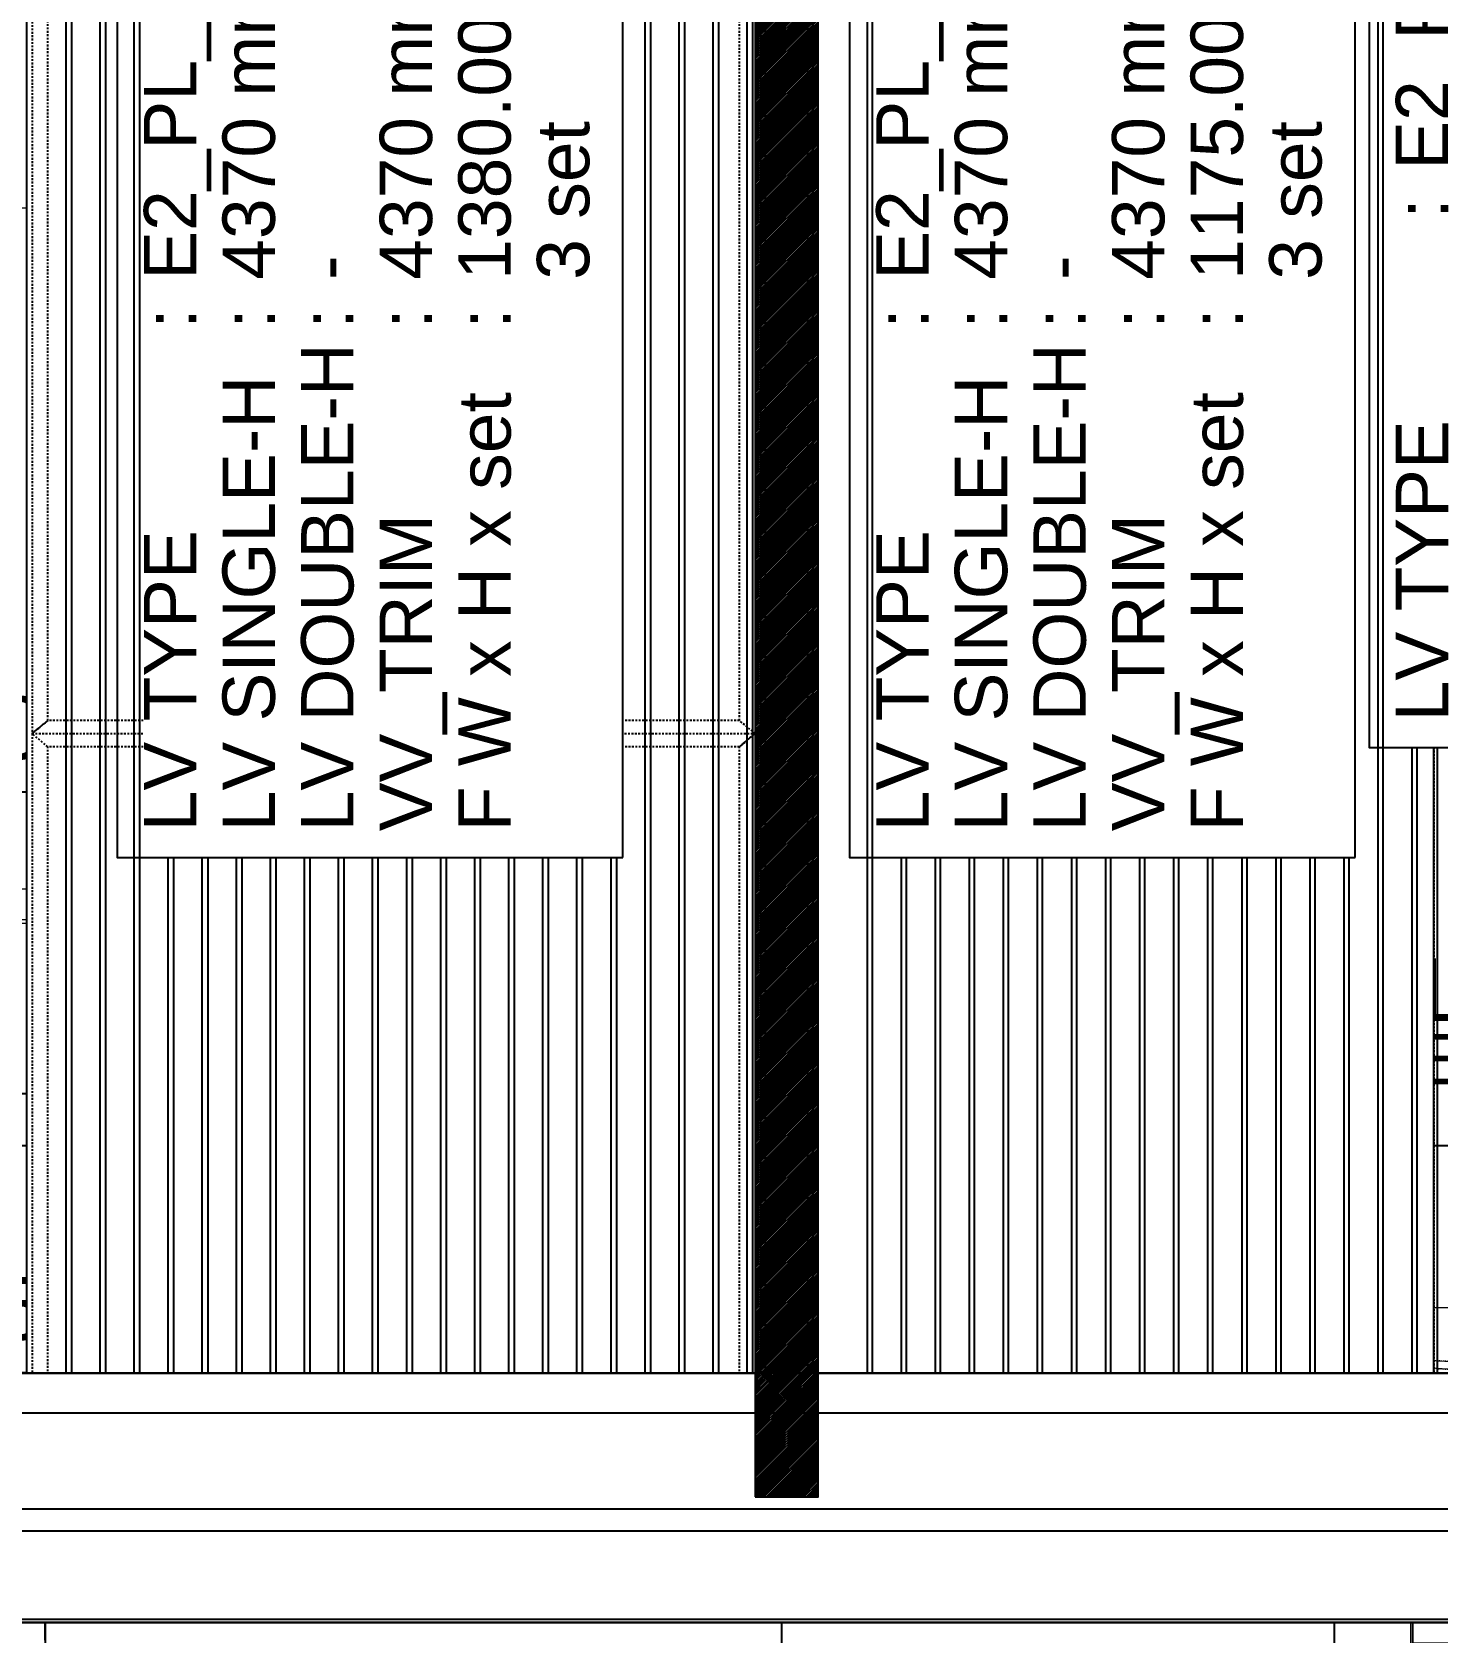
# Model space of a CAD drawing. Header units: millimetres. Extents: x 663313 to 1226001, y 1431724 to 1620898.
# Drawn here: x 867591 to 870274, y 1513025 to 1516081 of the extents above; entities that cross this region are included whole.
import ezdxf
from ezdxf.enums import TextEntityAlignment as Align

# ---------------------------------------------------------------- set-up
doc = ezdxf.new("R2010")
doc.units = ezdxf.units.MM
doc.set_wipeout_variables(frame=1)
for name, pattern in [('CENTER', [50.8, 31.75, -6.35, 6.35, -6.35]), ('DPA_Grid _ Level 100', [1000, 550, -160, 130, -160]), ('Grid Line', [22.225, 12.7, -3.175, 3.175, -3.175]), ('HIDDEN', [0.375, 0.25, -0.125]), ('TA_GL_000.70000', [1.925, 0.7, -0.175, 0.175, -0.175, 0.7]), ('TA_HL_001.00000', [6.5, 3.55, -2.95]), ('XKITLINE00', [0]), ('XKITLINE02', [4, 2, -2])]:
    doc.linetypes.add(name, pattern=pattern)
for name, color, linetype, plot in [('000 - 0_HIDE_OBJ_FRAMING_DEF_SUB', 7, 'Continuous', False), ('000_AREA_ASPG_AREA_HATCH_', 7, 'Continuous', False), ('000_AREA_ASPG_AREA_MAIN_COLOR_1', 7, 'Continuous', False)]:
    doc.layers.add(name, color=color, linetype=linetype, plot=plot)
for name, color, linetype in [('000 - 0_SYM_DWG_GRIDLINE_MAIN_COLOR_251', 7, 'Continuous'), ('000 - 0_SYM_DWG_SLOPE-SYM_TEXT_COLOR_3', 7, 'Continuous'), ('000 - CONCRETE_EX_BUILDING_CUT_COLOR_1', 7, 'Continuous'), ('000 - CONCRETE_EX_BUILDING_MAIN_COLOR_1', 7, 'Continuous'), ('000 - ESTIMATE_ASPG_MAIN_COLOR_6', 7, 'Continuous'), ('000 - ESTIMATE_ASPG_TEXT_COLOR_1', 7, 'Continuous'), ('000 - ESTIMATE_ASPG_WIPEOUT_', 7, 'Continuous'), ('000 - GRID', 7, 'CENTER'), ('010 - ASPG_EXTR_MAIN_COLOR_2', 7, 'Continuous'), ('010 - ASPG_EXTR_WIPEOUT_', 7, 'Continuous'), ('010 - ASPG_FRAMING_MAIN_COLOR_1', 7, 'Continuous'), ('010 - ASPG_FRAMING_SUB_COLOR_2', 7, 'Continuous'), ('A-canopy', 7, 'Continuous'), ('DIM', 7, 'Continuous')]:
    doc.layers.add(name, color=color, linetype=linetype)
for name, color, linetype, lineweight in [('A-FLOR-E', 7, 'Continuous', 9), ('A-GENM', 7, 'Continuous', 9), ('Bolt', 7, 'Continuous', 0), ('Part', 7, 'Continuous', 0)]:
    doc.layers.add(name, color=color, linetype=linetype, lineweight=lineweight)
doc.styles.add('_Arial', font='arial.ttf')
doc.styles.add('ANGSANA', font='angsana.shx', dxfattribs={"width": 0.9})
doc.styles.add('Arial', font='arial.ttf')
doc.styles.add('TA', font='', dxfattribs={"height": 4.5})
doc.styles.get('TA').set_extended_font_data('Cordia New')
doc.dimstyles.new('Dim - 40 - Cen', dxfattribs={"dimscale": 0.04, "dimtxt": 3, "dimasz": 1, "dimexe": 0, "dimexo": 2.5, "dimgap": 1.5, "dimtad": 1, "dimdec": 0, "dimlfac": 1000, "dimzin": 1, "dimdsep": 46, "dimtxsty": 'Arial', "dimblk": 'CEN1', "dimcen": 0.09, "dimclrd": 7, "dimclre": 7, "dimclrt": 7, "dimadec": 0, "dimazin": 0, "dimtfac": 1, "dimtdec": 0, "dimtix": 1, "dimtofl": 0, "dimtmove": 2, "dimatfit": 3, "dimfxl": 1, "dimtfill": 1, "dimtfillclr": 256, "dimtolj": 1, "dimtzin": 0, "dimarcsym": 0})
doc.dimstyles.new('Dim - 40 - End', dxfattribs={"dimscale": 0.04, "dimtxt": 3, "dimasz": 1, "dimexe": 0, "dimexo": 2.5, "dimgap": 1.5, "dimtad": 1, "dimdec": 0, "dimlfac": 1000, "dimzin": 1, "dimdsep": 46, "dimtxsty": 'Arial', "dimblk": 'END', "dimcen": 0.09, "dimclrd": 7, "dimclre": 7, "dimclrt": 7, "dimadec": 0, "dimazin": 0, "dimtfac": 1, "dimtdec": 0, "dimtix": 1, "dimtofl": 0, "dimtmove": 2, "dimatfit": 3, "dimfxl": 1, "dimtfill": 1, "dimtfillclr": 256, "dimtolj": 1, "dimtzin": 0, "dimarcsym": 0})

# ---------------------------------------------------------------- blocks, each defined once
blk = doc.blocks.new('*A25363105')
at = {"layer": 'Part', "color": 7, "linetype": 'XKITLINE00', "lineweight": 0}
for p, q in [((410.729499, 90.984542), (410.729499, 90.334542)), ((437.729499, 90.984542), (410.729499, 90.984542)), ((437.729499, 90.334542), (437.729499, 90.984542)), ((410.729499, 90.334542), (437.729499, 90.334542))]:
    blk.add_line(p, q, dxfattribs=at)
at = {"layer": 'Part', "color": 7, "linetype": 'XKITLINE02', "lineweight": 0}
blk.add_line((437.729499, 90.394542), (410.729499, 90.394542), dxfattribs=at)
blk = doc.blocks.new('*A25373106')
at = {"layer": 'Part', "color": 7, "linetype": 'XKITLINE00', "lineweight": 0}
for p, q in [((434.479501, 103.584542), (434.479501, 90.984542)), ((435.479501, 103.584542), (434.479501, 103.584542)), ((435.479501, 103.584542), (435.479501, 90.984542)), ((434.479501, 90.274542), (434.479501, 86.484542)), ((435.479501, 90.274542), (435.479501, 86.484542)), ((435.479501, 86.484542), (434.479501, 86.484542))]:
    blk.add_line(p, q, dxfattribs=at)
at = {"layer": 'Part', "color": 7, "linetype": 'XKITLINE02', "lineweight": 0}
for p, q in [((434.949501, 103.584542), (434.949501, 86.484542)), ((435.009501, 103.584542), (435.009501, 86.484542)), ((434.479501, 90.984542), (434.479501, 90.274542)), ((435.479501, 90.984542), (435.479501, 90.274542))]:
    blk.add_line(p, q, dxfattribs=at)
blk = doc.blocks.new('*A31603415')
at = {"layer": 'Part', "color": 7, "linetype": 'XKITLINE00', "lineweight": 0}
for p, q in [((433.879501, 86.384542), (436.079501, 86.384542)), ((433.879501, 86.384542), (433.879501, 86.284542)), ((433.879501, 86.284542), (436.079501, 86.284542)), ((436.079501, 86.384542), (436.079501, 86.284542))]:
    blk.add_line(p, q, dxfattribs=at)
blk = doc.blocks.new('*A31613416')
at = {"layer": 'Part', "color": 7, "linetype": 'XKITLINE02', "lineweight": 0}
for p, q in [((435.059501, 86.984542), (435.009501, 86.984542)), ((435.009501, 86.984542), (435.009501, 86.484542)), ((435.059501, 86.484542), (435.059501, 86.984542)), ((435.009501, 86.384542), (435.609501, 86.384542))]:
    blk.add_line(p, q, dxfattribs=at)
at = {"layer": 'Part', "color": 7, "linetype": 'XKITLINE00', "lineweight": 0}
for p, q in [((435.009501, 86.484542), (435.009501, 86.384542)), ((435.059501, 86.484542), (435.059501, 86.434542)), ((435.609501, 86.434542), (435.059501, 86.434542)), ((435.609501, 86.384542), (435.609501, 86.434542))]:
    blk.add_line(p, q, dxfattribs=at)
blk = doc.blocks.new('*A31623417')
at = {"layer": 'Part', "color": 7, "linetype": 'XKITLINE00', "lineweight": 0}
for p, q in [((433.679501, 86.084542), (433.879501, 86.284542)), ((433.879501, 86.284542), (436.109501, 86.284542)), ((436.109501, 86.284542), (436.279501, 86.084542))]:
    blk.add_line(p, q, dxfattribs=at)
at = {"layer": 'Part', "color": 7, "linetype": 'XKITLINE02', "lineweight": 0}
blk.add_line((436.279501, 86.084542), (433.679501, 86.084542), dxfattribs=at)
blk = doc.blocks.new('*A31633418')
at = {"layer": 'Bolt', "color": 7, "linetype": 'XKITLINE02', "lineweight": 0}
for p, q in [((435.059501, 86.854542), (435.009501, 86.854542)), ((435.138701, 86.684542), (434.709501, 86.684542)), ((435.009501, 86.754542), (434.949501, 86.754542)), ((435.009501, 86.614542), (434.949501, 86.614542)), ((435.059501, 86.514542), (435.009501, 86.514542))]:
    blk.add_line(p, q, dxfattribs=at)
blk = doc.blocks.new('*A31643419')
at = {"layer": 'Bolt'}
for points in [[(434.15, 86.385), (434.15, 86.285), (434.01, 86.285), (434.01, 86.385)], [(435.95, 86.385), (435.95, 86.285), (435.81, 86.285), (435.81, 86.385)]]:
    blk.add_hatch(color=7, dxfattribs=at).paths.add_polyline_path(points, flags=17)
at = {"layer": 'Bolt', "color": 7, "linetype": 'XKITLINE00', "lineweight": 0}
for p, q in [((434.01, 86.385), (434.01, 86.285)), ((434.08, 86.385), (434.08, 86.285)), ((434.15, 86.385), (434.15, 86.285)), ((435.81, 86.385), (435.81, 86.285)), ((435.88, 86.385), (435.88, 86.285)), ((435.95, 86.385), (435.95, 86.285))]:
    blk.add_line(p, q, dxfattribs=at)
blk = doc.blocks.new('*A31653420')
at = {"layer": 'Part', "color": 7, "linetype": 'XKITLINE00', "lineweight": 0}
for p, q in [((434.949501, 89.274542), (434.949501, 90.274542)), ((434.949501, 90.274542), (435.009501, 90.274542)), ((435.009501, 90.274542), (435.009501, 89.274542)), ((434.949501, 89.974542), (435.009501, 89.974542)), ((435.009501, 89.274542), (434.949501, 89.274542))]:
    blk.add_line(p, q, dxfattribs=at)
blk = doc.blocks.new('*A31663421')
at = {"layer": 'Part', "color": 7, "linetype": 'XKITLINE00', "lineweight": 0}
for p, q in [((434.479501, 90.274542), (434.479501, 90.334542)), ((435.479501, 90.274542), (434.479501, 90.274542)), ((435.479501, 90.334542), (435.479501, 90.274542))]:
    blk.add_line(p, q, dxfattribs=at)
at = {"layer": 'Part', "color": 7, "linetype": 'XKITLINE02', "lineweight": 0}
blk.add_line((434.479501, 90.334542), (435.479501, 90.334542), dxfattribs=at)
blk = doc.blocks.new('*A31673422')
at = {"layer": 'Bolt'}
for points in [[(434.61, 90.335), (434.61, 90.395), (434.75, 90.395), (434.75, 90.335)], [(434.61, 90.275), (434.61, 90.335), (434.75, 90.335), (434.75, 90.275)], [(435.21, 90.335), (435.21, 90.395), (435.35, 90.395), (435.35, 90.335)], [(435.21, 90.275), (435.21, 90.335), (435.35, 90.335), (435.35, 90.275)]]:
    blk.add_hatch(color=7, dxfattribs=at).paths.add_polyline_path(points, flags=17)
at = {"layer": 'Bolt', "color": 7, "linetype": 'XKITLINE00', "lineweight": 0}
for p, q in [((434.68, 90.195), (434.68, 90.625)), ((435.28, 90.195), (435.28, 90.625)), ((434.61, 90.335), (434.61, 90.395)), ((434.61, 90.275), (434.61, 90.335)), ((434.75, 90.335), (434.75, 90.395)), ((434.75, 90.275), (434.75, 90.335)), ((435.21, 90.335), (435.21, 90.395)), ((435.21, 90.275), (435.21, 90.335)), ((435.35, 90.335), (435.35, 90.395)), ((435.35, 90.275), (435.35, 90.335))]:
    blk.add_line(p, q, dxfattribs=at)
blk = doc.blocks.new('*A32263446')
at = {"layer": 'Bolt'}
for points in [[(434.15, 103.785), (434.15, 103.685), (434.01, 103.685), (434.01, 103.785)], [(435.95, 103.785), (435.95, 103.685), (435.81, 103.685), (435.81, 103.785)]]:
    blk.add_hatch(color=7, dxfattribs=at).paths.add_polyline_path(points, flags=17)
at = {"layer": 'Bolt', "color": 7, "linetype": 'XKITLINE00', "lineweight": 0}
for p, q in [((434.01, 103.685), (434.01, 103.785)), ((434.08, 103.685), (434.08, 103.785)), ((434.15, 103.685), (434.15, 103.785)), ((435.81, 103.685), (435.81, 103.785)), ((435.88, 103.685), (435.88, 103.785)), ((435.95, 103.685), (435.95, 103.785))]:
    blk.add_line(p, q, dxfattribs=at)
blk = doc.blocks.new('*A32273447')
at = {"layer": 'Bolt', "color": 7, "linetype": 'XKITLINE02', "lineweight": 0}
for p, q in [((435.138701, 103.384542), (434.709501, 103.384542)), ((435.009501, 103.454542), (434.949501, 103.454542)), ((435.009501, 103.314542), (434.949501, 103.314542)), ((435.059501, 103.554542), (435.009501, 103.554542)), ((435.059501, 103.214542), (435.009501, 103.214542))]:
    blk.add_line(p, q, dxfattribs=at)
blk = doc.blocks.new('*A32283448')
at = {"layer": 'Part', "color": 7, "linetype": 'XKITLINE00', "lineweight": 0}
for p, q in [((435.009501, 103.684542), (435.009501, 103.584542)), ((435.059501, 103.634542), (435.059501, 103.584542)), ((435.609501, 103.634542), (435.059501, 103.634542)), ((435.609501, 103.684542), (435.609501, 103.634542))]:
    blk.add_line(p, q, dxfattribs=at)
at = {"layer": 'Part', "color": 7, "linetype": 'XKITLINE02', "lineweight": 0}
for p, q in [((435.609501, 103.684542), (435.009501, 103.684542)), ((435.009501, 103.584542), (435.009501, 103.084542)), ((435.059501, 103.584542), (435.059501, 103.084542)), ((435.059501, 103.084542), (435.009501, 103.084542))]:
    blk.add_line(p, q, dxfattribs=at)
blk = doc.blocks.new('*A32293449')
at = {"layer": 'Part', "color": 7, "linetype": 'XKITLINE00', "lineweight": 0}
for p, q in [((433.679501, 103.984542), (433.879501, 103.784542)), ((436.279501, 103.984542), (436.109501, 103.784542)), ((436.109501, 103.784542), (433.879501, 103.784542))]:
    blk.add_line(p, q, dxfattribs=at)
at = {"layer": 'Part', "color": 7, "linetype": 'XKITLINE02', "lineweight": 0}
blk.add_line((436.279501, 103.984542), (433.679501, 103.984542), dxfattribs=at)
blk = doc.blocks.new('*A32303450')
at = {"layer": 'Part', "color": 7, "linetype": 'XKITLINE00', "lineweight": 0}
for p, q in [((433.879501, 103.684542), (433.879501, 103.784542)), ((433.879501, 103.784542), (436.079501, 103.784542)), ((436.079501, 103.684542), (433.879501, 103.684542)), ((436.079501, 103.784542), (436.079501, 103.684542))]:
    blk.add_line(p, q, dxfattribs=at)
blk = doc.blocks.new('GM_Louver Grill Vertical Z1 - Z Profile-V256-ENT 4 ELE-2 sheet')
at = {"layer": '000 - 0_HIDE_OBJ_FRAMING_DEF_SUB', "color": 7}
blk.add_line((-142238.2, 105670), (-142238.2, 110050), dxfattribs=at)
blk = doc.blocks.new('5')
at = {"layer": '000 - 0_HIDE_OBJ_FRAMING_DEF_SUB', "color": 7}
for p, q in [((1864726.1, 105670), (1864726.1, 110050)), ((1864826.1, 105670), (1864826.1, 110050)), ((1866226.1, 110050), (1866226.1, 105670)), ((1863326.1, 105720), (1864726.1, 105720)), ((1866226.1, 105720), (1864826.1, 105720))]:
    blk.add_line(p, q, dxfattribs=at)
for points in [[(1864776.1, 110050), (1863276.1, 110050), (1863276.1, 105670), (1864776.1, 105670)], [(1864776.1, 110050), (1866276.1, 110050), (1866276.1, 105670), (1864776.1, 105670)]]:
    blk.add_lwpolyline(points, close=True, dxfattribs=at)
at = {"layer": 'A-GENM', "color": 7}
for p in [(2005839.3, 0), (2005914.3, 0), (2005989.3, 0), (2006064.3, 0), (2006139.3, 0), (2006214.3, 0), (2006289.3, 0), (2006364.3, 0), (2006439.3, 0), (2006514.3, 0), (2006589.3, 0), (2006664.3, 0), (2006739.3, 0), (2006814.3, 0), (2006889.3, 0), (2007114.3, 0), (2007189.3, 0), (2007264.3, 0), (2007339.3, 0), (2007414.3, 0), (2007489.3, 0), (2007564.3, 0), (2007639.3, 0), (2007714.3, 0), (2007789.3, 0), (2007864.3, 0), (2007939.3, 0), (2008014.3, 0), (2008089.3, 0), (2008164.3, 0), (2008239.3, 0), (2008314.3, 0), (2008389.3, 0)]:
    blk.add_blockref('GM_Louver Grill Vertical Z1 - Z Profile-V256-ENT 4 ELE-2 sheet', p, dxfattribs=at)
blk = doc.blocks.new('CEN1')
at = {"color": 7}
for p, q in [((0, 1.5), (0, -1.5)), ((1.5, 0), (-1.5, 0))]:
    blk.add_line(p, q, dxfattribs=at)
blk.add_circle((0, 0), 0.75, dxfattribs=at)
blk = doc.blocks.new('*D5130')
at = {"layer": '000 - 0_HIDE_OBJ_FRAMING_DEF_SUB', "color": 7, "lineweight": -2, "transparency": 16777216}
for p, q in [((25.8858, -0.08), (25.8858, -0.4329)), ((28.0358, -0.08), (28.0358, -0.4329)), ((25.9258, -0.4329), (27.9958, -0.4329))]:
    blk.add_line(p, q, dxfattribs=at)
at = {"layer": 'Defpoints', "color": 7, "transparency": 16777216}
for p in [(25.8858, 0.02), (28.0358, 0.02), (28.0358, -0.4329)]:
    blk.add_point(p, dxfattribs=at)
at = {"layer": '000 - 0_HIDE_OBJ_FRAMING_DEF_SUB', "color": 7, "lineweight": -2, "transparency": 16777216, "xscale": 0.04, "yscale": 0.04, "zscale": 0.04, "rotation": 180}
blk.add_blockref('CEN1', (25.8858, -0.4329), dxfattribs=at)
at = {"layer": '000 - 0_HIDE_OBJ_FRAMING_DEF_SUB', "color": 7, "lineweight": -2, "transparency": 16777216, "xscale": 0.04, "yscale": 0.04, "zscale": 0.04}
blk.add_blockref('CEN1', (28.0358, -0.4329), dxfattribs=at)
at = {"layer": '000 - 0_HIDE_OBJ_FRAMING_DEF_SUB', "color": 7, "transparency": 16777216, "insert": (26.9608, -0.3116), "char_height": 0.12, "attachment_point": 5, "style": 'Arial', "bg_fill": 3, "box_fill_scale": 1.1, "bg_fill_color": 256, "bg_fill_true_color": 13158600, "bg_fill_transparency": 0}
blk.add_mtext('\\A1;2150', dxfattribs=at)
blk = doc.blocks.new('*D3645')
at = {"layer": '000 - 0_HIDE_OBJ_FRAMING_DEF_SUB', "color": 7, "lineweight": -2, "transparency": 16777216}
for p, q in [((28.4593, -0.0399), (28.4593, -0.2382)), ((28.0348, -0.08), (28.0348, -0.2382)), ((28.0748, -0.2382), (28.4193, -0.2382))]:
    blk.add_line(p, q, dxfattribs=at)
at = {"layer": 'Defpoints', "color": 7, "transparency": 16777216}
for p in [(28.4593, 0.0601), (28.0348, 0.02), (28.4593, -0.2382)]:
    blk.add_point(p, dxfattribs=at)
at = {"layer": '000 - 0_HIDE_OBJ_FRAMING_DEF_SUB', "color": 7, "lineweight": -2, "transparency": 16777216, "xscale": 0.04, "yscale": 0.04, "zscale": 0.04, "rotation": 180}
blk.add_blockref('CEN1', (28.0348, -0.2382), dxfattribs=at)
at = {"layer": '000 - 0_HIDE_OBJ_FRAMING_DEF_SUB', "color": 7, "lineweight": -2, "transparency": 16777216, "xscale": 0.04, "yscale": 0.04, "zscale": 0.04}
blk.add_blockref('CEN1', (28.4593, -0.2382), dxfattribs=at)
at = {"layer": '000 - 0_HIDE_OBJ_FRAMING_DEF_SUB', "color": 7, "transparency": 16777216, "insert": (28.247, -0.1169), "char_height": 0.12, "attachment_point": 5, "style": 'Arial', "bg_fill": 3, "box_fill_scale": 1.1, "bg_fill_color": 256, "bg_fill_true_color": 13158600, "bg_fill_transparency": 0}
blk.add_mtext('\\A1;425', dxfattribs=at)
blk = doc.blocks.new('LEV-SEC')
at = {"layer": '000 - 0_HIDE_OBJ_FRAMING_DEF_SUB'}
blk.add_hatch(color=7, dxfattribs=at).paths.add_polyline_path([(-1.622, 2.668), (0, 0), (1.622, 2.668)])
at = {"layer": '000 - 0_HIDE_OBJ_FRAMING_DEF_SUB', "color": 7}
for p, q in [((-1.622, 2.668), (0, 0)), ((1.622, 2.668), (-1.622, 2.668)), ((0, 0), (1.622, 2.668)), ((1.622, 0), (-1.622, 0))]:
    blk.add_line(p, q, dxfattribs=at)
at = {"layer": '000 - 0_HIDE_OBJ_FRAMING_DEF_SUB', "color": 7, "style": 'ANGSANA'}
blk.add_attdef('ELEVATION', text='', height=2.4, dxfattribs=at).set_placement((2.913, 2.209), align=Align.BOTTOM_LEFT)
blk = doc.blocks.new('END')
at = {"color": 7}
for p, q in [((-0.795, -0.795), (0.795, 0.795)), ((0, 1.5), (0, -1.5)), ((1.5, 0), (-1.5, 0))]:
    blk.add_line(p, q, dxfattribs=at)
blk = doc.blocks.new('*D5164')
at = {"layer": '000 - 0_HIDE_OBJ_FRAMING_DEF_SUB', "color": 7, "lineweight": -2, "transparency": 16777216}
for p, q in [((25.6093, 0.59), (25.6093, 0.6758)), ((25.6493, 0.6758), (28.2693, 0.6758)), ((28.3093, 0.59), (28.3093, 0.6758))]:
    blk.add_line(p, q, dxfattribs=at)
at = {"layer": 'Defpoints', "color": 7, "transparency": 16777216}
for p in [(28.3093, 0.6758), (25.6093, 0.49), (28.3093, 0.49)]:
    blk.add_point(p, dxfattribs=at)
at = {"layer": '000 - 0_HIDE_OBJ_FRAMING_DEF_SUB', "color": 7, "lineweight": -2, "transparency": 16777216, "xscale": 0.04, "yscale": 0.04, "zscale": 0.04, "rotation": 180}
blk.add_blockref('END', (25.6093, 0.6758), dxfattribs=at)
at = {"layer": '000 - 0_HIDE_OBJ_FRAMING_DEF_SUB', "color": 7, "lineweight": -2, "transparency": 16777216, "xscale": 0.04, "yscale": 0.04, "zscale": 0.04}
blk.add_blockref('END', (28.3093, 0.6758), dxfattribs=at)
at = {"layer": '000 - 0_HIDE_OBJ_FRAMING_DEF_SUB', "color": 7, "transparency": 16777216, "insert": (26.9593, 0.797), "char_height": 0.12, "attachment_point": 5, "style": 'Arial', "bg_fill": 3, "box_fill_scale": 1.1, "bg_fill_color": 256, "bg_fill_true_color": 13158600, "bg_fill_transparency": 0}
blk.add_mtext('\\A1;2700', dxfattribs=at)
blk = doc.blocks.new('*D5165')
at = {"layer": '000 - 0_HIDE_OBJ_FRAMING_DEF_SUB', "color": 7, "lineweight": -2, "transparency": 16777216}
for p, q in [((28.2693, 0.6758), (28.2293, 0.6758)), ((28.3093, 0.59), (28.3093, 0.6758)), ((28.3343, 0.59), (28.3343, 0.6758)), ((28.3743, 0.6758), (28.4143, 0.6758))]:
    blk.add_line(p, q, dxfattribs=at)
at = {"layer": 'Defpoints', "color": 7, "transparency": 16777216}
for p in [(28.3343, 0.6758), (28.3093, 0.49), (28.3343, 0.49)]:
    blk.add_point(p, dxfattribs=at)
at = {"layer": '000 - 0_HIDE_OBJ_FRAMING_DEF_SUB', "color": 7, "lineweight": -2, "transparency": 16777216, "xscale": 0.04, "yscale": 0.04, "zscale": 0.04}
blk.add_blockref('END', (28.3093, 0.6758), dxfattribs=at)
at = {"layer": '000 - 0_HIDE_OBJ_FRAMING_DEF_SUB', "color": 7, "lineweight": -2, "transparency": 16777216, "xscale": 0.04, "yscale": 0.04, "zscale": 0.04, "rotation": 180}
blk.add_blockref('END', (28.3343, 0.6758), dxfattribs=at)
at = {"layer": '000 - 0_HIDE_OBJ_FRAMING_DEF_SUB', "color": 7, "transparency": 16777216, "insert": (28.3218, 0.797), "char_height": 0.12, "attachment_point": 5, "style": 'Arial', "bg_fill": 3, "box_fill_scale": 1.1, "bg_fill_color": 256, "bg_fill_true_color": 13158600, "bg_fill_transparency": 0}
blk.add_mtext('\\A1;25', dxfattribs=at)
blk = doc.blocks.new('A$Cc320a9d8')
at = {"layer": '000 - 0_HIDE_OBJ_FRAMING_DEF_SUB', "color": 7, "linetype": 'DPA_Grid _ Level 100'}
blk.add_line((-52850.2314, 5250), (0, 5250), dxfattribs=at)
blk = doc.blocks.new('*U4812')
at = {"layer": '000 - 0_SYM_DWG_GRIDLINE_MAIN_COLOR_251', "color": 7, "linetype": 'ByBlock', "ltscale": 5}
blk.add_line((20, 0), (-303, 0), dxfattribs=at)
at = {"color": 7, "style": 'TA', "flags": 1}
blk.add_attdef('LOCATION', (6, -6), '', height=4.5, rotation=270, dxfattribs=at)
at = {"layer": '000 - 0_SYM_DWG_SLOPE-SYM_TEXT_COLOR_3', "color": 7, "style": 'Arial'}
blk.add_attdef('GRID-HEAD', text='', height=4, rotation=90, dxfattribs=at).set_placement((40, 0), align=Align.MIDDLE_CENTER)
blk = doc.blocks.new('*U4814')
at = {"layer": '000 - 0_SYM_DWG_GRIDLINE_MAIN_COLOR_251', "color": 7, "linetype": 'ByBlock', "ltscale": 5}
blk.add_line((155.4, 0), (-495.4, 0), dxfattribs=at)
at = {"layer": '000 - 0_SYM_DWG_GRIDLINE_MAIN_COLOR_251', "color": 7}
blk.add_point((0, 0), dxfattribs=at)
at = {"color": 7, "style": 'TA', "flags": 1}
blk.add_attdef('LOCATION', (6, -6), '', height=4.5, rotation=270, dxfattribs=at)
blk = doc.blocks.new('W-1-PP18-ST_ENT4_REV00_20260601-021503_ELEVATION_2_DIMS')
at = {"layer": '000 - GRID', "color": 7, "linetype": 'TA_GL_000.70000'}
for name, p, xscale, yscale, zscale, rotation in [('*U4812', (0, 101200), 50, 50, 50, 270), ('*U4814', (0, 106350), -50.00000000000043, 50.00000000000043, 50.00000000000043, 180)]:
    blk.add_blockref(name, p, dxfattribs=dict(at, xscale=xscale, yscale=yscale, zscale=zscale, rotation=rotation))
blk = doc.blocks.new('A$Cdcc0e59c')
at = {"layer": '000 - CONCRETE_EX_BUILDING_CUT_COLOR_1', "color": 7, "linetype": 'XKITLINE00', "lineweight": 0}
for p, q in [((-6390.5, 7886.7), (-6365.5, 7886.7)), ((-6390.5, 7886.7), (-6390.5, 7336.7)), ((-6365.5, 7886.7), (-6365.5, 7336.7)), ((-6265.5, 7826.7), (-6365.5, 7826.7)), ((-6365.5, 7726.7), (-4779.5, 7643.6)), ((-4779.5, 7628.6), (-6365.5, 7711.7)), ((-6365.5, 7365.9), (-4779.5, 7365.9)), ((-6390.5, 7336.7), (-6365.5, 7336.7)), ((-4779.5, 7355.9), (-6365.5, 7355.9))]:
    blk.add_line(p, q, dxfattribs=at)
at = {"layer": '000 - CONCRETE_EX_BUILDING_CUT_COLOR_1', "color": 7, "linetype": 'XKITLINE02', "lineweight": 0}
for p, q in [((-6365.5, 7726.7), (-6365.5, 7826.7)), ((-6365.5, 7711.7), (-6365.5, 7726.7)), ((-6242.9, 7720.3), (-6365.5, 7726.7)), ((-6365.5, 7365.9), (-6365.5, 7711.7)), ((-6365.5, 7711.7), (-4779.5, 7628.6)), ((-6365.5, 7355.9), (-6365.5, 7365.9)), ((-4779.5, 7365.9), (-6365.5, 7365.9))]:
    blk.add_line(p, q, dxfattribs=at)
at = {"layer": '000 - CONCRETE_EX_BUILDING_MAIN_COLOR_1', "color": 7}
blk.add_lwpolyline([(-5541.5, 7185.9), (-6386.6, 7185.9), (-6386.6, 11835.9), (-5541.5, 11835.9), (-5541.5, 7788.5)], dxfattribs=at)
blk = doc.blocks.new('*U4753')
at = {"color": 7}
blk.add_wipeout([(50, 0), (1450, 0), (1450, 4370), (50, 4370)], dxfattribs=at).dxf.layer = '010 - ASPG_EXTR_WIPEOUT_'
at = {"layer": '010 - ASPG_EXTR_MAIN_COLOR_2', "color": 7}
for points in [[(129.8, 0), (140, 0), (140, 4370), (129.8, 4370)], [(194.8, 0), (205, 0), (205, 4370), (194.8, 4370)], [(259.8, 0), (270, 0), (270, 4370), (259.8, 4370)], [(324.8, 0), (335, 0), (335, 4370), (324.8, 4370)], [(389.8, 0), (400, 0), (400, 4370), (389.8, 4370)], [(454.8, 0), (465, 0), (465, 4370), (454.8, 4370)], [(519.8, 0), (530, 0), (530, 4370), (519.8, 4370)], [(584.8, 0), (595, 0), (595, 4370), (584.8, 4370)], [(649.8, 0), (660, 0), (660, 4370), (649.8, 4370)], [(714.8, 0), (725, 0), (725, 4370), (714.8, 4370)], [(779.8, 0), (790, 0), (790, 4370), (779.8, 4370)], [(844.8, 0), (855, 0), (855, 4370), (844.8, 4370)], [(909.8, 0), (920, 0), (920, 4370), (909.8, 4370)], [(974.8, 0), (985, 0), (985, 4370), (974.8, 4370)], [(1039.8, 0), (1050, 0), (1050, 4370), (1039.8, 4370)], [(1104.8, 0), (1115, 0), (1115, 4370), (1104.8, 4370)], [(1169.8, 0), (1180, 0), (1180, 4370), (1169.8, 4370)], [(1234.8, 0), (1245, 0), (1245, 4370), (1234.8, 4370)], [(1299.8, 0), (1310, 0), (1310, 4370), (1299.8, 4370)], [(1364.8, 0), (1375, 0), (1375, 4370), (1364.8, 4370)]]:
    blk.add_lwpolyline(points, close=True, dxfattribs=at)
at = {"layer": '010 - ASPG_FRAMING_SUB_COLOR_2', "color": 7}
blk.add_lwpolyline([(50, 0), (1450, 0), (1450, 4370), (50, 4370)], close=True, dxfattribs=at)
at = {"color": 7}
blk.add_wipeout([(-50, 0), (50, 0), (50, 4370), (-50, 4370)], dxfattribs=at).dxf.layer = '010 - ASPG_EXTR_WIPEOUT_'
at = {"layer": '010 - ASPG_EXTR_MAIN_COLOR_2', "color": 7}
blk.add_lwpolyline([(64.8, 0), (75, 0), (75, 4370), (64.8, 4370)], close=True, dxfattribs=at)
at = {"layer": '010 - ASPG_FRAMING_MAIN_COLOR_1', "color": 7}
for points in [[(-50, 0), (-40, 0), (-40, 4370), (-50, 4370)], [(40, 0), (50, 0), (50, 4370), (40, 4370)]]:
    blk.add_lwpolyline(points, close=True, dxfattribs=at)
at = {"layer": '010 - ASPG_FRAMING_SUB_COLOR_2', "color": 7}
blk.add_lwpolyline([(-50, 0), (50, 0), (50, 4370), (-50, 4370)], close=True, dxfattribs=at)
blk = doc.blocks.new('*U4754')
at = {"color": 7}
blk.add_wipeout([(50, 0), (1235, 0), (1235, 4370), (50, 4370)], dxfattribs=at).dxf.layer = '010 - ASPG_EXTR_WIPEOUT_'
at = {"layer": '010 - ASPG_EXTR_MAIN_COLOR_2', "color": 7}
for points in [[(153.5, 0), (163.7, 0), (163.7, 4370), (153.5, 4370)], [(218.5, 0), (228.7, 0), (228.7, 4370), (218.5, 4370)], [(283.5, 0), (293.7, 0), (293.7, 4370), (283.5, 4370)], [(348.5, 0), (358.7, 0), (358.7, 4370), (348.5, 4370)], [(413.5, 0), (423.7, 0), (423.7, 4370), (413.5, 4370)], [(478.5, 0), (488.7, 0), (488.7, 4370), (478.5, 4370)], [(543.5, 0), (553.7, 0), (553.7, 4370), (543.5, 4370)], [(608.5, 0), (618.7, 0), (618.7, 4370), (608.5, 4370)], [(673.5, 0), (683.7, 0), (683.7, 4370), (673.5, 4370)], [(738.5, 0), (748.7, 0), (748.7, 4370), (738.5, 4370)], [(803.5, 0), (813.7, 0), (813.7, 4370), (803.5, 4370)], [(868.5, 0), (878.7, 0), (878.7, 4370), (868.5, 4370)], [(933.5, 0), (943.7, 0), (943.7, 4370), (933.5, 4370)], [(998.5, 0), (1008.7, 0), (1008.7, 4370), (998.5, 4370)], [(1063.5, 0), (1073.7, 0), (1073.7, 4370), (1063.5, 4370)], [(1128.5, 0), (1138.7, 0), (1138.7, 4370), (1128.5, 4370)], [(1193.5, 0), (1203.7, 0), (1203.7, 4370), (1193.5, 4370)]]:
    blk.add_lwpolyline(points, close=True, dxfattribs=at)
at = {"layer": '010 - ASPG_FRAMING_SUB_COLOR_2', "color": 7}
blk.add_lwpolyline([(50, 0), (1235, 0), (1235, 4370), (50, 4370)], close=True, dxfattribs=at)
at = {"color": 7}
blk.add_wipeout([(-50, 0), (50, 0), (50, 4370), (-50, 4370)], dxfattribs=at).dxf.layer = '010 - ASPG_EXTR_WIPEOUT_'
at = {"layer": '010 - ASPG_FRAMING_MAIN_COLOR_1', "color": 7}
for points in [[(-50, 0), (-40, 0), (-40, 4370), (-50, 4370)], [(40, 0), (50, 0), (50, 4370), (40, 4370)]]:
    blk.add_lwpolyline(points, close=True, dxfattribs=at)
at = {"layer": '010 - ASPG_FRAMING_SUB_COLOR_2', "color": 7}
blk.add_lwpolyline([(-50, 0), (50, 0), (50, 4370), (-50, 4370)], close=True, dxfattribs=at)
blk = doc.blocks.new('*U4792')
at = {"layer": '010 - ASPG_FRAMING_MAIN_COLOR_1', "color": 7, "linetype": 'ByBlock'}
for points in [[(0, 0), (0, 1380), (25, 1350), (25, 30), (0, 0)], [(1456.7, 1380), (0, 1380), (25, 1350), (1431.7, 1350)], [(1456.7, 0), (1456.7, 1380), (1431.7, 1350), (1431.7, 30), (1456.7, 0)], [(25, 30), (1431.7, 30), (1456.7, 0), (0, 0), (25, 30)]]:
    blk.add_lwpolyline(points, close=True, dxfattribs=at)
blk = doc.blocks.new('*U4798')
at = {"layer": '010 - ASPG_FRAMING_MAIN_COLOR_1', "color": 7, "linetype": 'ByBlock'}
for points in [[(0, 0), (0, 1175), (25, 1145), (25, 30), (0, 0)], [(1456.7, 1175), (0, 1175), (25, 1145), (1431.7, 1145)], [(1456.7, 0), (1456.7, 1175), (1431.7, 1145), (1431.7, 30), (1456.7, 0)], [(25, 30), (1431.7, 30), (1456.7, 0), (0, 0), (25, 30)]]:
    blk.add_lwpolyline(points, close=True, dxfattribs=at)
blk = doc.blocks.new('A$Cd3cf6656')
at = {"color": 7}
blk.add_wipeout([(-964.7, -457.4), (1855.6, -457.4), (1855.6, 457.4), (-964.7, 457.4)], dxfattribs=at).dxf.layer = '000 - ESTIMATE_ASPG_WIPEOUT_'
at = {"layer": '000 - ESTIMATE_ASPG_MAIN_COLOR_6', "color": 7}
blk.add_lwpolyline([(-964.7, -457.4), (1855.6, -457.4), (1855.6, 507.4), (-964.7, 507.4)], close=True, dxfattribs=at)
at = {"layer": '000 - ESTIMATE_ASPG_TEXT_COLOR_1', "color": 7, "style": '_Arial'}
for s, p in [('LV TYPE', (-914.7, 356.5)), (':', (45, 356.5)), ('LV SINGLE-H', (-914.7, 206.5)), (':', (45, 206.5)), ('LV DOUBLE-H', (-914.7, 56.5)), (':', (45, 56.5)), ('VV_TRIM', (-914.7, -93.5)), (':', (45, -93.5)), ('F W x H x set', (-914.7, -243.5)), (':', (45, -243.5))]:
    blk.add_text(s, height=100, dxfattribs=at).set_placement(p)
for tag, p in [('LV_TYPE_VAL', (138.1, 356.5)), ('LV_SIN-H_VAL', (138.1, 206.5)), ('LV_DOU-H_VAL', (138.1, 56.5)), ('V-TRIM_VAL', (138.1, -93.5)), ('FRAME_VAL', (138.1, -243.5)), ('FRAME_SET', (138.1, -393.5))]:
    blk.add_attdef(tag, p, '', height=100, dxfattribs=at)
blk = doc.blocks.new('*U4835')
at = {"color": 7}
blk.add_wipeout([(0, -476.3), (-17959.2, -476.3), (-17959.2, -470.3), (-17909.2, -470.3), (-17909.2, -301.3), (-18159.3, -301.3), (-18159.3, -276.3), (-17734, -259.9), (-17734, -76.3), (-17315, -76.3), (-17315, 0), (0, 0)], dxfattribs=at).dxf.layer = 'A-canopy'
at = {"layer": 'A-canopy', "color": 7}
for p, q in [((-17315, -76.3), (0, -76.3)), ((-17734, -259.9), (0, -259.9)), ((0, -301.3), (-17909.2, -301.3)), ((-17909.2, -470.3), (0, -470.3))]:
    blk.add_line(p, q, dxfattribs=at)
blk.add_lwpolyline([(0, 0), (-17315, 0), (-17315, -76.3), (-17734, -76.3), (-17734, -259.9), (-18159.3, -276.3), (-18159.3, -301.3), (-17909.2, -301.3), (-17909.2, -470.3), (-17959.2, -470.3), (-17959.2, -476.3), (0, -476.3)], dxfattribs=at)
blk.add_lwpolyline([(0, -476.3), (-17959.2, -476.3), (-17959.2, -470.3), (-17909.2, -470.3), (-17909.2, -301.3), (-18159.3, -301.3), (-18159.3, -276.3), (-17734, -259.9), (-17734, -76.3), (-17315, -76.3), (-17315, 0), (0, 0)], close=True, dxfattribs=at)
blk = doc.blocks.new('*U5419')
at = {"layer": '000_AREA_ASPG_AREA_HATCH_', "transparency": 33554539}
h = blk.add_hatch(dxfattribs=at)
h.set_pattern_fill('ANSI31')
h.set_pattern_definition([(45, (-24.4354, 4344.1105), (-2.245064, 2.245064), [])])
h.paths.add_polyline_path([(-60, 0), (60, 0), (60, 4370), (-60, 4370)])
at = {"layer": '000_AREA_ASPG_AREA_MAIN_COLOR_1', "color": 7}
blk.add_lwpolyline([(-60, 0), (60, 0), (60, 4370), (-60, 4370)], close=True, dxfattribs=at)
blk = doc.blocks.new('A$Cc1931124')
at = {"layer": '000 - 0_HIDE_OBJ_FRAMING_DEF_SUB', "color": 7, "linetype": 'Grid Line'}
for p, q in [((27.0543, 10.5808), (27.0543, -2.1514)), ((28.4593, 9.6361), (28.4593, -1.8694)), ((29.5143, 9.6361), (29.5143, -1.8694))]:
    blk.add_line(p, q, dxfattribs=at)
at = {"layer": '000 - 0_HIDE_OBJ_FRAMING_DEF_SUB', "color": 7, "linetype": 'Grid Line', "ltscale": 0.6}
blk.add_line((30.9465, 0), (29.6603, 0), dxfattribs=at)
at = {"layer": 'A-FLOR-E', "color": 7, "linetype": 'HIDDEN', "ltscale": 20}
for points in [[(28.5843, 0), (28.5843, 3.5), (28.3343, 3.5), (28.3343, 0)], [(29.6643, 0), (29.6643, 3.5), (29.3643, 3.5), (29.3643, 0)], [(28.3343, 1.79), (25.5843, 1.79)], [(29.3643, 1.79), (28.5843, 1.79)], [(16.4593, -0.95), (29.6603, -0.95), (29.6603, 0), (12.6343, 0)]]:
    blk.add_lwpolyline(points, dxfattribs=at)
at = {"color": 7, "lineweight": 0, "xscale": 0.1, "yscale": 0.1, "zscale": 0.1}
for name in ['*A32293449', '*A32303450', '*A32263446', '*A25373106', '*A32273447', '*A32283448', '*A25363105', '*A31673422', '*A31663421', '*A31653420', '*A31633418', '*A31613416', '*A31623417', '*A31603415', '*A31643419']:
    blk.add_blockref(name, (-15.4637, -8.6085), dxfattribs=at)
at = {"layer": '000 - 0_HIDE_OBJ_FRAMING_DEF_SUB', "color": 7, "xscale": 0.001, "yscale": 0.001, "zscale": 0.001}
blk.add_blockref('5', (-1836.5155, -106.35), dxfattribs=at)
at = {"layer": 'DIM', "color": 7, "xscale": 0.04, "yscale": 0.04, "zscale": 0.04}
blk.add_blockref('LEV-SEC', (29.5619, 0), dxfattribs=at).add_auto_attribs({'ELEVATION': 'EL+106.350 SFL.'})
at = {"layer": '000 - 0_HIDE_OBJ_FRAMING_DEF_SUB', "color": 7, "style": 'Arial'}
blk.add_text('LOWER ROOF', height=0.12, dxfattribs=at).set_placement((29.6793, 0.238))
at = {"layer": '000 - 0_HIDE_OBJ_FRAMING_DEF_SUB', "color": 7}
for base, p1, p2, dimstyle, picture, middle in [((28.3093, 0.6758), (25.6093, 0.49), (28.3093, 0.49), 'Dim - 40 - End', '*D5164', (26.9593, 0.797)), ((28.0358, -0.4329), (25.8858, 0.02), (28.0358, 0.02), 'Dim - 40 - Cen', '*D5130', (26.9608, -0.3116))]:
    dim = blk.add_linear_dim(base=base, p1=p1, p2=p2, dimstyle=dimstyle, override={"dimclrd": 7, "dimclre": 7, "dimclrt": 7}, dxfattribs=at)
    dim.commit()
    dim.dimension.update_dxf_attribs({"geometry": picture, "text_midpoint": middle})
for base, p1, p2, dimstyle, picture, middle in [((28.3343, 0.6758), (28.3093, 0.49), (28.3343, 0.49), 'Dim - 40 - End', '*D5165', (28.3218, 0.797)), ((28.459281, -0.238215), (28.034777, 0.02), (28.459281, 0.060076), 'Dim - 40 - Cen', '*D3645', (28.247029, -0.116947))]:
    dim = blk.add_linear_dim(base=base, p1=p1, p2=p2, dimstyle=dimstyle, override={"dimclrd": 7, "dimclre": 7, "dimclrt": 7}, dxfattribs=at)
    dim.commit()
    dim.dimension.update_dxf_attribs({"geometry": picture, "text_midpoint": middle})

msp = doc.modelspace()

# ---------------------------------------------------------------- block references
at = {"color": 7, "xscale": 1000, "yscale": 1000, "zscale": 1000}
msp.add_blockref('A$Cc1931124', (840561.726, 1513955.0011), dxfattribs=at)

# ---------------------------------------------------------------- next in the draw order: block references
at = {"color": 7}
msp.add_blockref('W-1-PP18-ST_ENT4_REV00_20260601-021503_ELEVATION_2_DIMS', (867616.0065, 1407605.0011), dxfattribs=at)

# ---------------------------------------------------------------- next in the draw order: block references
msp.add_blockref('A$Cc320a9d8', (893230.7929, 1508805.0011), dxfattribs=at)

# ---------------------------------------------------------------- next in the draw order: block references
at = {"color": 7, "xscale": -1}
msp.add_blockref('*U4753', (869031.0065, 1513285.0011), dxfattribs=at)
at = {"color": 7}
msp.add_blockref('A$Cdcc0e59c', (876612.5634, 1505819.1136), dxfattribs=at)

# ---------------------------------------------------------------- next in the draw order: block references
at = {"color": 7, "linetype": 'TA_HL_001.00000', "yscale": -1, "rotation": 90}
for name, p in [('*U4792', (867591.0065, 1514741.6678)), ('*U4798', (869091.0065, 1514741.6678)), ('*U4792', (867591.0065, 1513285.0011)), ('*U4798', (869091.0065, 1513285.0011))]:
    msp.add_blockref(name, p, dxfattribs=at)

# ---------------------------------------------------------------- next in the draw order: block references
at = {"color": 7}
msp.add_blockref('*U4754', (869031.0065, 1513285.0011), dxfattribs=at)
at = {"color": 7, "rotation": 90}
msp.add_blockref('A$Cd3cf6656', (868261.0065, 1515470.0011), dxfattribs=at).add_auto_attribs({'LV_TYPE_VAL': 'E2_PL_19_SINGLE BLANK', 'LV_SIN-H_VAL': '4370 mm. ', 'LV_DOU-H_VAL': '-', 'V-TRIM_VAL': '4370 mm.', 'FRAME_VAL': '1380.00mm. x 1456.67mm.', 'FRAME_SET': '3 set'})

# ---------------------------------------------------------------- next in the draw order: block references
at = {"color": 7}
ref = msp.add_blockref('A$Cd3cf6656', (870650.1565, 1515680.0011), dxfattribs=dict(at, rotation=90))
ref.add_attrib('LV_TYPE_VAL', 'E2_PL_21_SINGLE BLANK  (corner-panel)', (870293.6593, 1515818.0556), dxfattribs={"layer": '000 - ESTIMATE_ASPG_TEXT_COLOR_1', "color": 7, "height": 100, "rotation": 90, "style": '_Arial'})
at = {"color": 7, "rotation": 90}
msp.add_blockref('A$Cd3cf6656', (869658.5065, 1515470.0011), dxfattribs=at).add_auto_attribs({'LV_TYPE_VAL': 'E2_PL_20_SINGLE BLANK  (corner-panel)', 'LV_SIN-H_VAL': '4370 mm. ', 'LV_DOU-H_VAL': '-', 'V-TRIM_VAL': '4370 mm.', 'FRAME_VAL': '1175.00mm. x 1456.67mm.', 'FRAME_SET': '3 set'})
at = {"color": 7, "xscale": -1}
msp.add_blockref('*U4835', (857021.0096, 1513521.0011), dxfattribs=at)

# ---------------------------------------------------------------- next in the draw order: block references
at = {"color": 7}
msp.add_blockref('*U5419', (869031.0065, 1513285.0011), dxfattribs=at)

doc.saveas('drawing.dxf')
